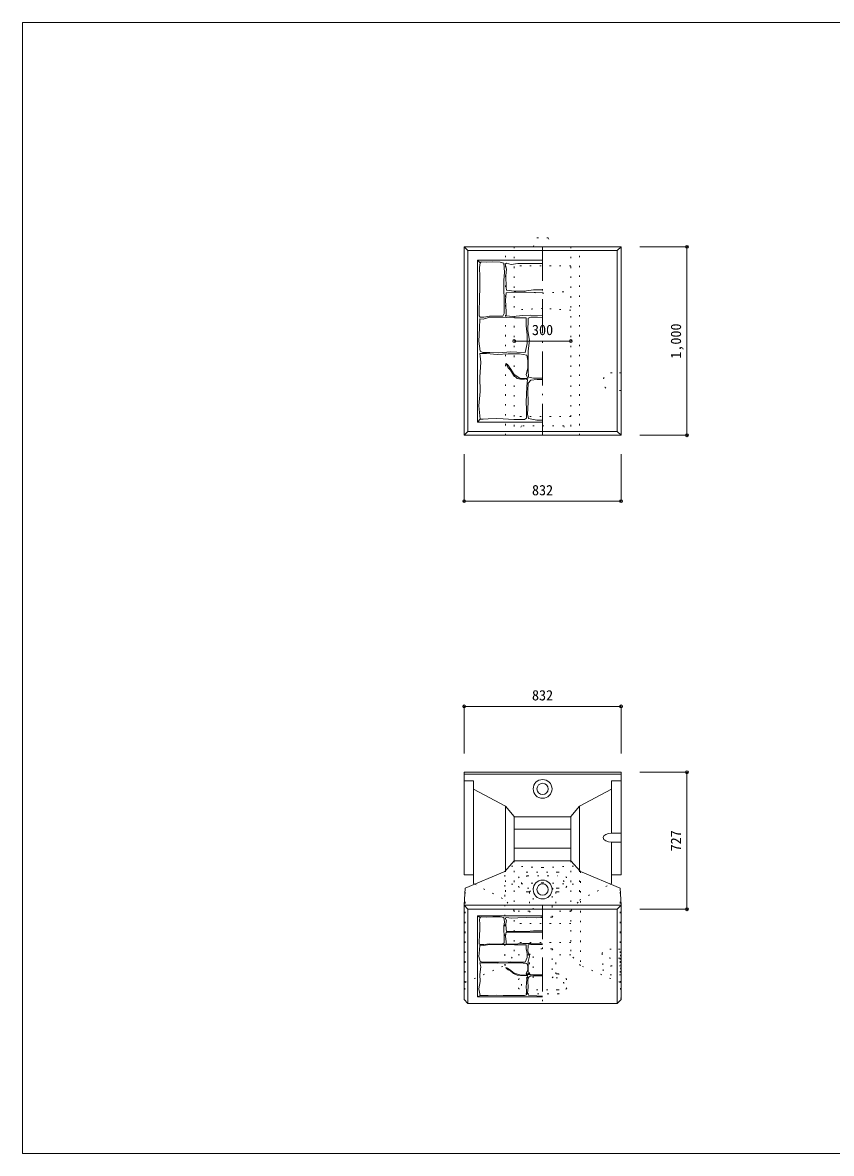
# Model space of a CAD drawing. Units: millimetres, scale not verified. Extents: x 165 to 8745, y 150 to 6150.
# Drawn here: x 165 to 4455, y 150 to 6150 of the extents above; entities that cross this region are included whole.
import ezdxf
from ezdxf.enums import TextEntityAlignment as Align

# ---------------------------------------------------------------- set-up
doc = ezdxf.new("R2010")
doc.units = ezdxf.units.MM
doc.header["$LTSCALE"] = 30
doc.header["$PDMODE"] = 32
doc.header["$PDSIZE"] = 15
doc.linetypes.add('DASHED_DOTTED', pattern=[9.25, 6, -1.5, 0.25, -1.5])
doc.linetypes.add('DOTTED', pattern=[1.75, 0.25, -1.5])
for name, color, linetype, lineweight in [('_0-0_', 7, 'Continuous', 18), ('_0-1_', 7, 'Continuous', 18), ('_0-2_', 4, 'Continuous', 9)]:
    doc.layers.add(name, color=color, linetype=linetype, lineweight=lineweight)
doc.styles.add('ＭＳ ゴシック', font='')
doc.styles.get('ＭＳ ゴシック').set_extended_font_data('MS Gothic')

msp = doc.modelspace()

# ---------------------------------------------------------------- linework, layer by layer
at = {"layer": '_0-0_'}
for p, q in [((8745, 6150), (165, 6150)), ((165, 6150), (165, 150)), ((165, 150), (8745, 150))]:
    msp.add_line(p, q, dxfattribs=at)
at = {"layer": '_0-1_', "linetype": 'DOTTED'}
for p, q in [((2873.09, 4960.32), (2893.09, 5007.32)), ((2953.09, 5007.32), (2893.09, 5007.32)), ((2953.09, 5007.32), (2973.09, 4960.32)), ((2726.49, 3960.32), (2726.49, 4960.32)), ((2773.09, 4960.32), (2773.09, 3960.32)), ((3073.09, 4960.32), (3073.09, 3960.32)), ((3119.69, 3960.32), (3119.69, 4960.32)), ((3073.09, 4860.32), (2773.09, 4860.32)), ((2773.09, 4724.39), (2923.09, 4714.39)), ((2923.09, 4714.39), (3073.09, 4724.39)), ((2923.09, 4634.39), (2773.09, 4624.39)), ((3073.09, 4624.39), (2923.09, 4634.39)), ((3339.09, 4292.25), (3291.59, 4292.25)), ((3339.09, 4197.25), (3291.59, 4197.25)), ((3073.09, 4060.32), (2773.09, 4060.32)), ((2810.59, 4010.32), (2790.59, 3960.32)), ((3035.59, 4010.32), (2810.59, 4010.32)), ((3035.59, 4010.32), (3055.59, 3960.32)), ((2773.09, 1702.15), (2773.09, 1203)), ((3073.09, 1702.15), (3073.09, 1202.15)), ((2721.99, 1146.25), (2721.99, 1646.25)), ((2923.09, 1666.26), (2726.49, 1676.26)), ((2726.49, 1651.17), (2726.49, 1493.11)), ((3003.09, 1642), (2843.09, 1642)), ((2843.09, 1622), (3003.09, 1622)), ((2923.09, 1666.26), (3119.69, 1676.26)), ((3119.69, 1651.17), (3119.69, 1493.11)), ((3124.19, 1646.25), (3124.19, 1146.25)), ((2563.98, 1578.92), (2726.49, 1493.11)), ((2923.09, 1586.26), (2721.99, 1576.26)), ((2923.09, 1586.26), (3124.19, 1576.26)), ((3119.69, 1493.11), (3282.19, 1578.92)), ((2512.09, 1056.8), (2512.09, 1556.8)), ((2843.09, 1557), (2873.09, 1557)), ((2843.09, 1537), (2853.09, 1537)), ((2853.09, 1537), (2873.09, 1557)), ((2853.09, 1537), (2853.09, 1436)), ((2873.09, 1557), (2873.09, 1402.75)), ((3003.09, 1557), (2973.09, 1557)), ((2973.09, 1557), (2993.09, 1537)), ((2973.09, 1402.75), (2973.09, 1557)), ((3003.09, 1537), (2993.09, 1537)), ((2993.09, 1537), (2993.09, 1436)), ((3334.09, 1056.8), (3334.09, 1556.8)), ((2773.09, 1437.21), (2726.49, 1493.11)), ((3073.09, 1437.21), (3119.69, 1493.11)), ((2853.09, 1436), (2773.09, 1436)), ((2853.09, 1436), (2873.09, 1402.75)), ((2973.09, 1402.75), (2873.09, 1402.75)), ((2973.09, 1402.75), (2993.09, 1436)), ((3073.09, 1436), (2993.09, 1436)), ((3073.09, 1369.5), (2773.09, 1369.5)), ((3073.09, 1269.5), (2773.09, 1269.5)), ((2721.99, 1146.25), (2773.09, 1202.15)), ((2853.09, 1203), (2773.09, 1203)), ((2853.09, 1203), (2873.09, 1236.25)), ((2853.09, 1102), (2853.09, 1203)), ((2973.09, 1236.25), (2873.09, 1236.25)), ((2873.09, 1082), (2873.09, 1236.25)), ((2973.09, 1236.25), (2993.09, 1203)), ((2973.09, 1236.25), (2973.09, 1082)), ((3073.09, 1203), (2993.09, 1203)), ((2993.09, 1102), (2993.09, 1203)), ((3124.19, 1146.25), (3073.09, 1202.15)), ((3239.09, 1210.2), (3244.09, 1120.76)), ((3334.09, 1233.95), (3286.59, 1233.95)), ((3339.09, 1144.51), (3334.09, 1233.95)), ((2512.09, 1056.8), (2721.99, 1146.25)), ((3334.09, 1056.8), (3124.19, 1146.25)), ((3334.09, 1186.45), (3286.59, 1186.45)), ((3339.09, 1144.51), (3291.59, 1144.51)), ((3334.09, 1186.45), (3339.09, 1097.01)), ((2843.09, 1102), (2853.09, 1102)), ((2843.09, 1082), (2873.09, 1082)), ((2853.09, 1102), (2873.09, 1082)), ((2973.09, 1082), (2993.09, 1102)), ((3003.09, 1082), (2973.09, 1082)), ((3003.09, 1102), (2993.09, 1102)), ((3339.09, 1097.01), (3291.59, 1097.01)), ((2507.09, 967.36), (2512.09, 1056.8)), ((3339.09, 967.36), (3334.09, 1056.8)), ((3003.09, 1017), (2843.09, 1017)), ((2843.09, 997), (3003.09, 997))]:
    msp.add_line(p, q, dxfattribs=at)
at = {"layer": '_0-1_'}
for p, q in [((2507.09, 4960.32), (2527.09, 4940.32)), ((2507.09, 4960.32), (3339.09, 4960.32)), ((2507.09, 3960.32), (2507.09, 4960.32)), ((2527.09, 3980.32), (2527.09, 4940.32)), ((3319.09, 4940.32), (2527.09, 4940.32)), ((3319.09, 4940.32), (3339.09, 4960.32)), ((3319.09, 4940.32), (3319.09, 3980.32)), ((3339.09, 3960.32), (3339.09, 4960.32)), ((2577.09, 4030.32), (2577.09, 4890.32)), ((2592.09, 4875.32), (2577.09, 4890.32)), ((2923.09, 4890.32), (2577.09, 4890.32)), ((2592.09, 4875.32), (2588.47, 4851.35)), ((2596.74, 4881.32), (2592.09, 4875.32)), ((2624.65, 4878.22), (2596.74, 4881.32)), ((2658.76, 4880.29), (2624.65, 4878.22)), ((2698.04, 4879.26), (2658.76, 4880.29)), ((2717.68, 4873.05), (2698.04, 4879.26)), ((2720.78, 4826.54), (2717.68, 4873.05)), ((2731.1, 4872.99), (2724.55, 4868.08)), ((2724.55, 4868.08), (2732.03, 4842.26)), ((2756.24, 4867.4), (2731.1, 4872.99)), ((2792.56, 4871.13), (2756.24, 4867.4)), ((2840.05, 4872.06), (2792.56, 4871.13)), ((2890.33, 4871.13), (2840.05, 4872.06)), ((2923.09, 4872.12), (2890.33, 4871.13)), ((2588.47, 4851.35), (2589.51, 4801.73)), ((2589.51, 4801.73), (2590.54, 4756.25)), ((2717.68, 4782.09), (2720.78, 4826.54)), ((2732.03, 4842.26), (2728.3, 4807.8)), ((2728.3, 4807.8), (2729.23, 4744.48)), ((2590.54, 4756.25), (2588.47, 4674.59)), ((2717.68, 4737.64), (2717.68, 4782.09)), ((2729.23, 4744.48), (2732.03, 4729.58)), ((2719.75, 4682.86), (2717.68, 4737.64)), ((2719.75, 4606.37), (2719.75, 4682.86)), ((2729.71, 4716.75), (2726.82, 4677.18)), ((2729.71, 4716.75), (2771.22, 4719.65)), ((2732.03, 4729.58), (2772.07, 4724.93)), ((2771.22, 4719.65), (2831.06, 4719.65)), ((2772.07, 4724.93), (2838.19, 4726.79)), ((2831.06, 4719.65), (2883.18, 4718.69)), ((2838.19, 4726.79), (2874.5, 4732.38)), ((2874.5, 4732.38), (2921.06, 4731.44)), ((2883.18, 4718.69), (2923.09, 4719.3)), ((2921.06, 4731.44), (2923.09, 4731.1)), ((2588.47, 4674.59), (2586.4, 4627.04)), ((2586.4, 4627.04), (2587.44, 4595)), ((2726.82, 4677.18), (2730.68, 4615.41)), ((2587.44, 4595), (2592.61, 4586.73)), ((2590.44, 4578.57), (2589.07, 4529.04)), ((2608.33, 4575.82), (2590.44, 4578.57)), ((2592.61, 4586.73), (2612.25, 4587.76)), ((2644.09, 4586.82), (2608.33, 4575.82)), ((2612.25, 4587.76), (2641.19, 4592.93)), ((2641.19, 4592.93), (2687.7, 4591.89)), ((2732.14, 4585.45), (2644.09, 4586.82)), ((2687.7, 4591.89), (2711.48, 4592.93)), ((2711.48, 4592.93), (2719.75, 4606.37)), ((2730.68, 4615.41), (2730.68, 4594.17)), ((2730.68, 4594.17), (2765.43, 4590.31)), ((2774.78, 4582.7), (2732.14, 4585.45)), ((2765.43, 4590.31), (2817.55, 4596.1)), ((2836.69, 4582.7), (2774.78, 4582.7)), ((2817.55, 4596.1), (2860.02, 4598.03)), ((2835.31, 4577.19), (2836.69, 4582.7)), ((2835.31, 4541.43), (2835.31, 4577.19)), ((2846.14, 4572.72), (2844.81, 4515.2)), ((2847.16, 4582.63), (2846.14, 4572.72)), ((2860.97, 4586.31), (2847.16, 4582.63)), ((2860.02, 4598.03), (2923.09, 4595.46)), ((2896.42, 4586.31), (2860.97, 4586.31)), ((2923.09, 4585.33), (2896.42, 4586.31)), ((2589.07, 4529.04), (2584.94, 4458.89)), ((2842.19, 4493.28), (2835.31, 4541.43)), ((2844.81, 4515.2), (2852.83, 4463.02)), ((2584.94, 4458.89), (2591.82, 4406.61)), ((2831.18, 4399.73), (2842.19, 4447.88)), ((2842.19, 4447.88), (2842.19, 4493.28)), ((2852.83, 4463.02), (2846.14, 4408.18)), ((2591.13, 4393.54), (2625.52, 4393.54)), ((2591.57, 4379.99), (2591.13, 4393.54)), ((2591.82, 4406.61), (2606.95, 4399.73)), ((2606.95, 4399.73), (2642.72, 4399.73)), ((2625.52, 4393.54), (2682.61, 4389.42)), ((2642.72, 4399.73), (2689.49, 4398.36)), ((2682.61, 4389.42), (2740.39, 4392.85)), ((2689.49, 4398.36), (2754.15, 4402.48)), ((2740.39, 4392.85), (2800.23, 4392.17)), ((2754.15, 4402.48), (2787.16, 4401.11)), ((2787.16, 4401.11), (2831.18, 4399.73)), ((2800.23, 4392.17), (2839.44, 4384.6)), ((2839.44, 4384.6), (2844.94, 4357.09)), ((2846.14, 4408.18), (2847.48, 4362.7)), ((2589.51, 4269.39), (2595.71, 4348.98)), ((2595.71, 4348.98), (2591.57, 4379.99)), ((2737.62, 4336.61), (2727.37, 4341.27)), ((2727.37, 4341.27), (2732.03, 4333.82)), ((2732.03, 4333.82), (2740.41, 4317.99)), ((2754.38, 4310.54), (2737.62, 4336.61)), ((2844.94, 4357.09), (2844.94, 4315.82)), ((2847.48, 4362.7), (2847.48, 4303.84)), ((2592.61, 4192.9), (2589.51, 4269.39)), ((2740.41, 4317.99), (2752.52, 4305.88)), ((2752.52, 4305.88), (2768.35, 4278.88)), ((2772.07, 4283.53), (2754.38, 4310.54)), ((2768.35, 4278.88), (2787.9, 4261.18)), ((2803.22, 4263.92), (2772.07, 4283.53)), ((2787.9, 4261.18), (2805.59, 4257.46)), ((2844.25, 4262.17), (2803.22, 4263.92)), ((2844.94, 4315.82), (2835.31, 4282.8)), ((2835.31, 4282.8), (2844.25, 4262.17)), ((2847.48, 4303.84), (2848.82, 4269.06)), ((2848.82, 4269.06), (2875.57, 4263.71)), ((2875.57, 4263.71), (2921.06, 4263.71)), ((2921.06, 4263.71), (2923.09, 4263.58)), ((2805.59, 4257.46), (2827.01, 4257.46)), ((2827.01, 4257.46), (2835.39, 4259.32)), ((2835.39, 4259.32), (2843.3, 4254.05)), ((2839.44, 4220.9), (2838.06, 4174.13)), ((2843.3, 4254.05), (2839.44, 4220.9)), ((2844.81, 4197.49), (2846.81, 4237.62)), ((2846.81, 4237.62), (2860.86, 4253)), ((2860.86, 4253), (2894.97, 4255.68)), ((2894.97, 4255.68), (2923.09, 4255.68)), ((2584.34, 4116.4), (2592.61, 4192.9)), ((2838.06, 4174.13), (2836.69, 4137.67)), ((2846.14, 4134.62), (2844.81, 4197.49)), ((2592.09, 4045.32), (2584.34, 4116.4)), ((2836.69, 4137.67), (2838.06, 4097.09)), ((2838.06, 4097.09), (2837.37, 4068.89)), ((2843.47, 4071.74), (2846.14, 4134.62)), ((2592.09, 4045.32), (2577.09, 4030.32)), ((2577.09, 4030.32), (2923.09, 4030.32)), ((2607.64, 4046.19), (2592.09, 4045.32)), ((2633.78, 4046.88), (2607.64, 4046.19)), ((2676.42, 4049.63), (2633.78, 4046.88)), ((2713.56, 4047.57), (2676.42, 4049.63)), ((2771.34, 4044.13), (2713.56, 4047.57)), ((2827.06, 4044.81), (2771.34, 4044.13)), ((2837.37, 4051.69), (2827.06, 4044.81)), ((2837.37, 4068.89), (2837.37, 4051.69)), ((2848.61, 4048.63), (2843.47, 4071.74)), ((2848.61, 4048.63), (2892.3, 4040.98)), ((2892.3, 4040.98), (2923.09, 4039.97)), ((2507.09, 3960.32), (2527.09, 3980.32)), ((2507.09, 3960.32), (3339.09, 3960.32)), ((2527.09, 3980.32), (3319.09, 3980.32)), ((3319.09, 3980.32), (3339.09, 3960.32)), ((2507.09, 2172), (2507.09, 1627.28)), ((2507.09, 2172), (3339.09, 2172)), ((3339.09, 2162), (2507.09, 2162)), ((3339.09, 2172), (3339.09, 1627.28)), ((2557.09, 2127.28), (2507.09, 2127.28)), ((2557.09, 2127.28), (2557.09, 1582.56)), ((3339.09, 2127.28), (3289.09, 2127.28)), ((3289.09, 2127.28), (3289.09, 1849.11)), ((2557.09, 2082.56), (2726.49, 1993.11)), ((3289.09, 2082.56), (3119.69, 1993.11)), ((2773.09, 1937.21), (2726.49, 1993.11)), ((2726.49, 1993.11), (2726.49, 1651.17)), ((3073.09, 1937.21), (3119.69, 1993.11)), ((3119.69, 1993.11), (3119.69, 1651.17)), ((2773.09, 1937.21), (2773.09, 1702.15)), ((3073.09, 1936), (2773.09, 1936)), ((3073.09, 1937.21), (3073.09, 1702.15)), ((3073.09, 1869.5), (2773.09, 1869.5)), ((3289.09, 1801.68), (3289.09, 1582.56)), ((3339.09, 1849.14), (3291.59, 1849.14)), ((3339.09, 1801.64), (3291.59, 1801.64)), ((3073.09, 1769.5), (2773.09, 1769.5)), ((2721.99, 1646.25), (2773.09, 1702.15)), ((3073.09, 1703), (2773.09, 1703)), ((3124.19, 1646.25), (3073.09, 1702.15)), ((2557.09, 1627.28), (2507.09, 1627.28)), ((2512.09, 1556.8), (2721.99, 1646.25)), ((3334.09, 1556.8), (3124.19, 1646.25)), ((3339.09, 1627.28), (3289.09, 1627.28)), ((3339.09, 1627.28), (3289.09, 1627.28)), ((2557.09, 1582.56), (2563.98, 1578.92)), ((3282.19, 1578.92), (3289.09, 1582.56)), ((2507.09, 1467.36), (2512.09, 1556.8)), ((3339.09, 1467.36), (3334.09, 1556.8)), ((2507.09, 967.36), (2507.09, 1467.36)), ((2507.09, 1467.36), (2527.09, 1445)), ((3339.09, 1467.36), (2507.09, 1467.36)), ((2527.09, 1445), (2527.09, 945)), ((3319.09, 1445), (2527.09, 1445)), ((3319.09, 1445), (3339.09, 1467.36)), ((3319.09, 1445), (3319.09, 945)), ((3339.09, 1467.36), (3339.09, 967.36)), ((2577.09, 980), (2577.09, 1410)), ((2592.09, 1402.5), (2577.09, 1410)), ((2923.09, 1410), (2577.09, 1410)), ((2592.09, 1402.5), (2588.47, 1390.51)), ((2588.47, 1390.51), (2589.51, 1365.7)), ((2596.74, 1405.5), (2592.09, 1402.5)), ((2624.65, 1403.95), (2596.74, 1405.5)), ((2658.76, 1404.98), (2624.65, 1403.95)), ((2698.04, 1404.47), (2658.76, 1404.98)), ((2717.68, 1401.36), (2698.04, 1404.47)), ((2720.78, 1378.11), (2717.68, 1401.36)), ((2731.1, 1401.33), (2724.55, 1398.88)), ((2724.55, 1398.88), (2732.03, 1385.97)), ((2732.03, 1385.97), (2728.3, 1368.74)), ((2756.24, 1398.54), (2731.1, 1401.33)), ((2792.56, 1400.4), (2756.24, 1398.54)), ((2840.05, 1400.87), (2792.56, 1400.4)), ((2890.33, 1400.4), (2840.05, 1400.87)), ((2923.09, 1400.9), (2890.33, 1400.4)), ((2590.54, 1342.96), (2588.47, 1302.13)), ((2589.51, 1365.7), (2590.54, 1342.96)), ((2717.68, 1355.88), (2720.78, 1378.11)), ((2717.68, 1333.66), (2717.68, 1355.88)), ((2719.75, 1306.27), (2717.68, 1333.66)), ((2729.71, 1323.22), (2726.82, 1303.43)), ((2728.3, 1368.74), (2729.23, 1337.08)), ((2729.23, 1337.08), (2732.03, 1329.63)), ((2729.71, 1323.22), (2771.22, 1324.66)), ((2732.03, 1329.63), (2772.07, 1327.3)), ((2771.22, 1324.66), (2831.06, 1324.66)), ((2772.07, 1327.3), (2838.19, 1328.23)), ((2831.06, 1324.66), (2883.18, 1324.18)), ((2838.19, 1328.23), (2874.5, 1331.03)), ((2874.5, 1331.03), (2921.06, 1330.56)), ((2883.18, 1324.18), (2923.09, 1324.49)), ((2921.06, 1330.56), (2923.09, 1330.39)), ((2588.47, 1302.13), (2586.4, 1278.36)), ((2586.4, 1278.36), (2587.44, 1262.34)), ((2587.44, 1262.34), (2592.61, 1258.2)), ((2612.25, 1258.72), (2641.19, 1261.3)), ((2641.19, 1261.3), (2687.7, 1260.78)), ((2687.7, 1260.78), (2711.48, 1261.3)), ((2711.48, 1261.3), (2719.75, 1268.02)), ((2719.75, 1268.02), (2719.75, 1306.27)), ((2726.82, 1303.43), (2730.68, 1272.54)), ((2730.68, 1272.54), (2730.68, 1261.92)), ((2730.68, 1261.92), (2765.43, 1259.99)), ((2765.43, 1259.99), (2817.55, 1262.89)), ((2817.55, 1262.89), (2860.02, 1263.85)), ((2860.02, 1263.85), (2923.09, 1262.57)), ((2589.07, 1229.36), (2584.94, 1194.28)), ((2590.44, 1254.12), (2589.07, 1229.36)), ((2608.33, 1252.75), (2590.44, 1254.12)), ((2592.61, 1258.2), (2612.25, 1258.72)), ((2644.09, 1258.25), (2608.33, 1252.75)), ((2732.14, 1257.56), (2644.09, 1258.25)), ((2774.78, 1256.19), (2732.14, 1257.56)), ((2836.69, 1256.19), (2774.78, 1256.19)), ((2835.31, 1253.43), (2836.69, 1256.19)), ((2835.31, 1235.55), (2835.31, 1253.43)), ((2842.19, 1211.48), (2835.31, 1235.55)), ((2842.19, 1188.78), (2842.19, 1211.48)), ((2846.14, 1251.2), (2844.81, 1222.44)), ((2844.81, 1222.44), (2852.83, 1196.35)), ((2847.16, 1256.15), (2846.14, 1251.2)), ((2860.97, 1257.99), (2847.16, 1256.15)), ((2896.42, 1257.99), (2860.97, 1257.99)), ((2923.09, 1257.5), (2896.42, 1257.99)), ((2584.94, 1194.28), (2591.82, 1168.14)), ((2591.13, 1161.61), (2625.52, 1161.61)), ((2591.57, 1154.83), (2591.13, 1161.61)), ((2595.71, 1139.33), (2591.57, 1154.83)), ((2591.82, 1168.14), (2606.95, 1164.7)), ((2606.95, 1164.7), (2642.72, 1164.7)), ((2625.52, 1161.61), (2682.61, 1159.55)), ((2642.72, 1164.7), (2689.49, 1164.02)), ((2682.61, 1159.55), (2740.39, 1161.27)), ((2689.49, 1164.02), (2754.15, 1166.08)), ((2740.39, 1161.27), (2800.23, 1160.92)), ((2754.15, 1166.08), (2787.16, 1165.39)), ((2787.16, 1165.39), (2831.18, 1164.7)), ((2800.23, 1160.92), (2839.44, 1157.14)), ((2831.18, 1164.7), (2842.19, 1188.78)), ((2839.44, 1157.14), (2844.94, 1143.38)), ((2844.94, 1143.38), (2844.94, 1122.75)), ((2852.83, 1196.35), (2846.14, 1168.93)), ((2846.14, 1168.93), (2847.48, 1146.19)), ((2847.48, 1146.19), (2847.48, 1116.76)), ((2589.51, 1099.53), (2595.71, 1139.33)), ((2592.61, 1061.29), (2589.51, 1099.53)), ((2737.62, 1133.14), (2727.37, 1135.47)), ((2727.37, 1135.47), (2732.03, 1131.75)), ((2732.03, 1131.75), (2740.41, 1123.83)), ((2754.38, 1120.11), (2737.62, 1133.14)), ((2740.41, 1123.83), (2752.52, 1117.78)), ((2752.52, 1117.78), (2768.35, 1104.28)), ((2772.07, 1106.6), (2754.38, 1120.11)), ((2768.35, 1104.28), (2787.9, 1095.43)), ((2803.22, 1096.8), (2772.07, 1106.6)), ((2787.9, 1095.43), (2805.59, 1093.57)), ((2844.25, 1095.92), (2803.22, 1096.8)), ((2805.59, 1093.57), (2827.01, 1093.57)), ((2827.01, 1093.57), (2835.39, 1094.5)), ((2844.94, 1122.75), (2835.31, 1106.24)), ((2835.31, 1106.24), (2844.25, 1095.92)), ((2835.39, 1094.5), (2843.3, 1091.86)), ((2843.3, 1091.86), (2839.44, 1075.29)), ((2844.81, 1063.58), (2846.81, 1083.65)), ((2846.81, 1083.65), (2860.86, 1091.34)), ((2847.48, 1116.76), (2848.82, 1099.37)), ((2848.82, 1099.37), (2875.57, 1096.69)), ((2860.86, 1091.34), (2894.97, 1092.68)), ((2875.57, 1096.69), (2921.06, 1096.69)), ((2894.97, 1092.68), (2923.09, 1092.68)), ((2921.06, 1096.69), (2923.09, 1096.63)), ((2584.34, 1023.04), (2592.61, 1061.29)), ((2592.09, 987.5), (2584.34, 1023.04)), ((2838.06, 1051.9), (2836.69, 1033.67)), ((2836.69, 1033.67), (2838.06, 1013.38)), ((2839.44, 1075.29), (2838.06, 1051.9)), ((2843.47, 1000.71), (2846.14, 1032.15)), ((2846.14, 1032.15), (2844.81, 1063.58)), ((2507.09, 967.36), (2527.09, 945)), ((2592.09, 987.5), (2577.09, 980)), ((2577.09, 980), (2923.09, 980)), ((2607.64, 987.93), (2592.09, 987.5)), ((2633.78, 988.28), (2607.64, 987.93)), ((2676.42, 989.65), (2633.78, 988.28)), ((2713.56, 988.62), (2676.42, 989.65)), ((2771.34, 986.9), (2713.56, 988.62)), ((2827.06, 987.24), (2771.34, 986.9)), ((2837.37, 990.68), (2827.06, 987.24)), ((2838.06, 1013.38), (2837.37, 999.28)), ((2837.37, 999.28), (2837.37, 990.68)), ((2848.61, 989.15), (2843.47, 1000.71)), ((2848.61, 989.15), (2892.3, 985.33)), ((2892.3, 985.33), (2923.09, 984.82)), ((3319.09, 945), (3339.09, 967.36)), ((3319.09, 945), (2527.09, 945))]:
    msp.add_line(p, q, dxfattribs=at)
at = {"layer": '_0-1_', "linetype": 'DASHED_DOTTED'}
for p, q in [((2923.09, 4960.32), (2923.09, 3960.32)), ((2923.09, 1467.36), (2923.09, 945))]:
    msp.add_line(p, q, dxfattribs=at)
at = {"layer": '_0-1_'}
for centre, radius in [((2923.09, 2084), 50), ((2923.09, 2084), 30), ((2923.09, 1550), 50), ((2923.09, 1550), 30)]:
    msp.add_circle(centre, radius, dxfattribs=at)
at = {"layer": '_0-1_', "linetype": 'DOTTED'}
for centre, radius, start, end in [((3291.59, 4244.75), 47.5, 90, 270), ((2843.09, 1589.5), 52.5, 90, 270), ((2843.09, 1589.5), 32.5, 90, 270), ((3003.09, 1589.5), 52.5, 270, 90), ((3003.09, 1589.5), 32.5, 270, 90), ((2843.09, 1049.5), 52.5, 90, 270), ((2843.09, 1049.5), 32.5, 90, 270), ((3003.09, 1049.5), 52.5, 270, 90), ((3003.09, 1049.5), 32.5, 270, 90)]:
    msp.add_arc(centre, radius, start, end, dxfattribs=at)
at = {"layer": '_0-1_'}
msp.add_ellipse((3291.59, 1825.39), major_axis=(-47.5, 0), ratio=0.5, start_param=4.712389, end_param=7.8539816, dxfattribs=at)
at = {"layer": '_0-1_', "linetype": 'DOTTED'}
for centre in [(3286.59, 1210.2), (3291.59, 1120.76)]:
    msp.add_ellipse(centre, major_axis=(-47.5, 0), ratio=0.5, start_param=4.712389, end_param=7.8539816, dxfattribs=at)
at = {"layer": '_0-2_'}
for p, q in [((3689.09, 4960.32), (3439.09, 4960.32)), ((3689.09, 3960.32), (3689.09, 4960.32)), ((2773.09, 4460.32), (3073.09, 4460.32)), ((3689.09, 3960.32), (3439.09, 3960.32)), ((2507.09, 3610.32), (2507.09, 3860.32)), ((3339.09, 3610.32), (3339.09, 3860.32)), ((2507.09, 3610.32), (3339.09, 3610.32)), ((3339.09, 2522), (2507.09, 2522)), ((2507.09, 2522), (2507.09, 2272)), ((3339.09, 2522), (3339.09, 2272)), ((3689.09, 2172), (3439.09, 2172)), ((3689.09, 1445), (3689.09, 2172)), ((3689.09, 1445), (3439.09, 1445))]:
    msp.add_line(p, q, dxfattribs=at)
for p in [(3689.09, 4960.32), (2773.09, 4460.32), (3073.09, 4460.32), (3689.09, 3960.32), (2507.09, 3610.32), (3339.09, 3610.32), (2507.09, 2522), (3339.09, 2522), (3689.09, 2172), (3689.09, 1445)]:
    msp.add_point(p, dxfattribs=at)

# ---------------------------------------------------------------- texts
at = {"layer": '_0-2_', "style": 'ＭＳ ゴシック'}
for s, p in [('300', (2866.84, 4475.32)), ('832', (2866.84, 3625.32)), ('832', (2866.84, 2537))]:
    msp.add_text(s, height=54.99, dxfattribs=at).set_placement(p, align=Align.BOTTOM_LEFT)
for s, p in [('1,000', (3674.09, 4366.57)), ('727', (3674.09, 1752.25))]:
    msp.add_text(s, height=54.99, rotation=90, dxfattribs=at).set_placement(p, align=Align.BOTTOM_LEFT)

doc.saveas('drawing.dxf')
